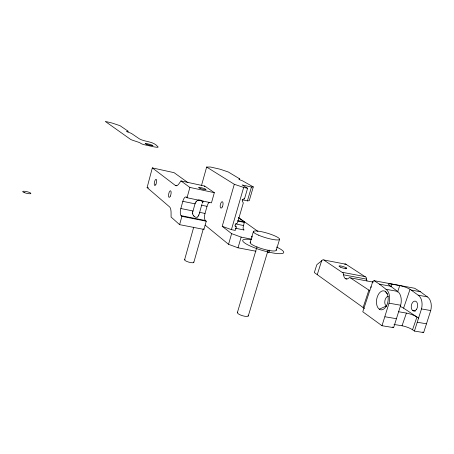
<?xml version="1.0" encoding="UTF-8"?>
<svg xmlns="http://www.w3.org/2000/svg" width="454" height="454" viewBox="0 0 454 454"><rect width="100%" height="100%" fill="white"/><g stroke="black" fill="none" stroke-linecap="round" stroke-linejoin="round"><path stroke-width="0.68" d="M192.774 211.893L195.26 202.972M202.353 202.654L202.2 203.301M187.247 197.32L186.219 197.104A5.964 2.134 -78.3 0 0 182.826 201.321L180.845 208.511A5.953 2.128 -78.5 0 0 181.101 215.656L205.401 220.531L206.258 221.217L203.937 229.423L179.608 224.651L171.09 217.052L171.073 212.733A11.549 3.944 -78.8 0 0 169.535 206.859L147.102 187.581L152.323 167.889L174.092 172.673L187.956 182.633M199.317 213.556L201.894 204.351M199.261 213.783L198.846 215.156M179.608 224.651L181.901 216.337L181.101 215.656M180.964 180.919L204.765 186.078L214.333 192.678L211.456 202.853L187.037 197.74L189.886 187.434L180.964 180.919L179.001 183.705A11.708 4.029 -77.7 0 1 175.363 185.448L152.323 167.889M201.525 185.397L206.644 167.049L210.486 167.027L219.781 169.132A3.672 0.437 15.6 0 1 220.78 169.444L228.322 172.009L239.791 178.91L239.36 178.967A5.352 0.658 15.8 0 0 242.294 180.72L253.287 186.895L249.252 200.685L247.413 200.884L242.13 199.749M184.585 259.802L193.722 227.165M205.401 220.531A5.885 2.27 -78.4 0 1 205.026 213.442L207.03 206.343A5.896 2.276 -78.2 0 1 209.232 202.331M193.83 262.367L203.239 229.071M251.499 239.139L241.159 237.113L231.636 233.645L222.222 226.319L234.304 184.279L206.644 167.049M231.421 229.645L243.667 187.434L247.578 188.297L244.49 198.897A1.861 1.663 -55.8 0 0 243.009 202.251L243.287 203.029L237.476 222.976L236.852 223.419A1.844 1.64 -52.7 0 0 236.33 226.926L235.308 230.422L231.421 229.645L222.222 226.319M255.925 251.227L238.021 247.81L228.544 244.303L231.636 233.645M247.413 200.884L251.465 187.02L253.287 186.895M243.486 229.599A5.55 2.469 -75.1 0 1 243.384 229.497L243.077 227.704L244.178 222.823A1.708 0.732 -78.4 0 0 244.144 222.369L244.28 221.893L238.588 217.818M238.021 247.81L241.159 237.113M250.177 242.47L253.411 231.534M381.99 325.722L389.027 303.176A11.912 7.111 -80.7 0 0 385.985 289.26L379.47 284.153L374.045 280.668L372.779 281.588L362.769 311.762L381.99 325.722L393.624 327.64L400.678 305.236A11.838 7.224 -80.8 0 0 397.534 291.383L389.651 285.492A7.854 1.436 18.3 0 1 391.853 284.108L399.758 285.589A7.843 1.419 18.4 0 1 410.053 289.289L418.179 295.174L427.327 296.859A11.656 7.508 -81 0 1 430.733 310.553L423.639 332.583L414.423 331.062L412.533 329.757A8.024 1.771 19.3 0 0 402.04 325.785L394.004 324.451M237.363 312.67L256.998 246.834M248.264 316.024L268.121 250.148M414.423 331.062L421.505 308.919A11.713 7.423 -80.9 0 0 418.179 295.174M269.71 250.114L269.12 252.072L267.344 252.566M276.265 250.233L279.585 239.286M317.25 274.664L321.676 260.67M345.942 268.904L346.266 267.9M363.121 307.528L368.898 290.1L349.847 277.536A2.582 1.436 -79.8 0 0 349.444 277.61L348.61 278.223A7.031 3.893 -79.4 0 1 343.553 274.818L343.355 273.524A2.537 1.39 -79.6 0 0 343.145 273.041L323.35 259.699A2.747 1.441 -79.2 0 0 322.902 259.762L317.454 264.171A4.727 2.457 -79.5 0 0 316.733 264.926L314.338 272.576L363.121 307.528A15.419 3.399 18.4 0 1 364.414 308.601M390.973 286.718L391.853 284.108M397.556 292.075L399.758 285.589M418.719 318.163L403.583 308.181L410.053 289.289M402.04 325.785L406.409 313.084A8.053 1.663 19 0 1 416.954 317.006L412.533 329.757M198.557 215.843L197.899 216.694A3.235 2.429 60.5 0 1 197.507 216.944M195.782 201.968L196.242 201.377M204.379 186.588L204.765 186.078M372.235 282.184L372.66 281.934A2.548 1.487 -79.9 0 1 372.938 281.866M344.682 264.228L345.046 264.029A2.713 1.493 -79.2 0 1 345.511 263.973L366.106 277.354A2.508 1.441 -79.6 0 1 366.333 277.837L366.548 279.119A6.952 4.029 -79.4 0 0 366.985 280.924M379.283 309.208L386.303 306.013M197.961 200.43L196.809 200.901A4.194 3.689 58.3 0 0 196.259 201.394M385.015 316.773L396.66 318.748M417.476 322.278L426.698 323.838M398.357 311.688L406.409 313.084M412.834 310.661L415.444 311.121M389.027 303.176L400.678 305.236M421.505 308.919L430.733 310.553M385.985 289.26L397.534 291.383M379.47 284.153L390.9 286.275M411.335 290.072L420.393 291.757L427.327 296.859M345.375 278.654L346.833 278.926M343.553 274.818L366.548 279.119M374.045 280.668L414.621 288.256L420.393 291.757M350.755 277.939L372.649 282.019M342.373 272.326L365.305 276.645M323.991 260.006L346.175 264.279M235.359 228.226L243.98 229.951L243.384 229.52M181.901 216.337L206.258 221.217M235.688 223.947L243.611 225.53M180.845 208.511L192.978 210.985M199.647 212.347L205.026 213.442M237.743 220.559L244.28 221.893M237.607 221.036L244.144 222.369M182.826 201.321L194.965 203.84M201.644 205.225L207.03 206.343M147.102 187.581L148.475 187.871M189.886 187.434L214.333 192.678M175.363 185.448L176.85 185.765M251.465 187.02L242.09 184.943L247.578 188.297M234.304 184.279L243.667 187.434M244.144 198.676L244.49 198.897M422.753 331.982L423.639 332.583M243.94 229.923L243.497 229.565M392.704 326.982L393.624 327.64M238.463 217.494L257.946 231.409M234.996 225.933L236.33 226.926M186.219 197.104L187.037 197.74M205.117 225.127L228.544 244.303M203.347 228.929L203.937 229.423M193.659 215.837L192.961 214.714A4.182 4.063 -45.3 0 1 192.689 213.93M385.27 291.394L387.375 294.005M202.212 201.321L202.422 202.07M192.746 213.919L192.678 213.096M372.779 281.588L372.921 282.621M193.688 262.003A4.795 1.112 15.8 0 1 188.711 262.106A4.795 1.112 15.8 0 1 185.056 259.478M276.503 247.027A21.395 4.063 16.6 0 1 277.752 253.604A21.395 4.063 16.6 0 1 247.572 244.717A21.395 4.063 16.6 0 1 251.249 239.593M276.111 249.655A13.614 2.588 16.6 0 1 262.446 248.86A13.614 2.588 16.6 0 1 250.631 242.061M248.083 315.184A5.726 1.561 17.1 0 1 242.635 315.768A5.726 1.561 17.1 0 1 237.788 312.142M195.526 203.165A5.38 3.621 -83.6 0 1 195.975 202.2M197.904 200.333A3.246 2.23 5.4 0 1 198.534 200.237M198.415 200.004A3.223 1.776 1.9 0 1 202.047 201.031M201.877 201.094A3.246 1.714 -12.6 0 1 202.161 201.338M202.615 201.917A4.194 1.969 -50.1 0 1 202.615 202.49M203.086 201.167A5.374 0.732 -69.8 0 1 202.983 202.172M198.653 214.941A4.182 1.918 -82.4 0 1 198.409 215.582M197.569 217.018A3.212 2.361 44.9 0 1 194.057 216.325M194.164 216.195A3.235 2.724 33.6 0 1 193.716 215.792M192.348 213.13A5.369 4.279 -82.5 0 1 192.456 211.831M252.22 237.107A4.137 0.755 16.4 0 1 252.18 236.211M386.553 306.161A5.073 3.059 -80.7 0 1 384.913 300.661A5.073 3.059 -80.7 0 1 388.369 296.297M400.343 306.524A7.803 1.583 18.8 0 1 403.583 308.181M368.898 290.1A15.493 3.093 18.1 0 1 369.851 290.798M371.1 287.473A4.409 0.851 18.2 0 1 371.213 286.803M128.176 131.251L127.5 131.263A5.686 0.59 14.9 0 0 129.583 132.687L131.314 133.351L139.446 138.89C145.308 142.13 153.066 141.029 157.788 146.625A9.398 1.05 15 0 1 152.731 146.597L145.201 144.928A3.246 0.369 15 0 1 141.137 143.6L140.388 143.078A6.299 0.709 14.9 0 0 137.534 141.886L133.266 140.473A6.203 0.687 14.9 0 1 130.463 139.299L105.266 121.417L111.627 122.921A3.91 0.386 14.8 0 1 112.643 123.233L120.026 125.684L128.176 131.251M258.44 235.127A13.648 2.412 16.5 0 0 279.471 239.508A13.648 2.412 16.5 0 0 261.555 231.71A13.648 2.412 16.5 0 0 258.44 235.127M155.909 184.313A3.161 1.016 -78.1 0 0 156.17 179.336A3.161 1.016 -78.1 0 0 154.269 183.581A3.161 1.016 -78.1 0 0 155.909 184.313M170.358 196.105A3.343 1.135 -78.2 0 0 170.596 190.822A3.343 1.135 -78.2 0 0 168.53 195.26A3.343 1.135 -78.2 0 0 170.358 196.105M200.072 188.393A3.865 0.562 15.5 0 0 206.025 189.619A3.865 0.562 15.5 0 0 200.878 187.61A3.865 0.562 15.5 0 0 200.072 188.393M222.29 206.939A3.263 1.3 -78 0 0 222.398 201.752A3.263 1.3 -78 0 0 220.184 206.042A3.263 1.3 -78 0 0 222.29 206.939M146.931 144.44A4.012 0.448 15 0 0 152.97 145.683A4.012 0.448 15 0 0 147.402 143.759A4.012 0.448 15 0 0 146.931 144.44M24.493 192.683A4.194 0.829 13.3 0 0 30.861 193.478A4.194 0.829 13.3 0 0 25.004 191.321A4.194 0.829 13.3 0 0 24.493 192.683M386.144 306.439A9.619 5.743 -80.7 0 0 384.294 290.94A9.619 5.743 -80.7 0 0 376.553 303.63A9.619 5.743 -80.7 0 0 386.144 306.439M416.573 309.265A5.005 3.172 -80.9 0 0 415.489 301.161A5.005 3.172 -80.9 0 0 411.279 307.704A5.005 3.172 -80.9 0 0 416.573 309.265M340.455 267.117A4.069 0.743 17.6 0 0 346.737 268.558A4.069 0.743 17.6 0 0 341.522 266.112A4.069 0.743 17.6 0 0 340.455 267.117"/></g></svg>
